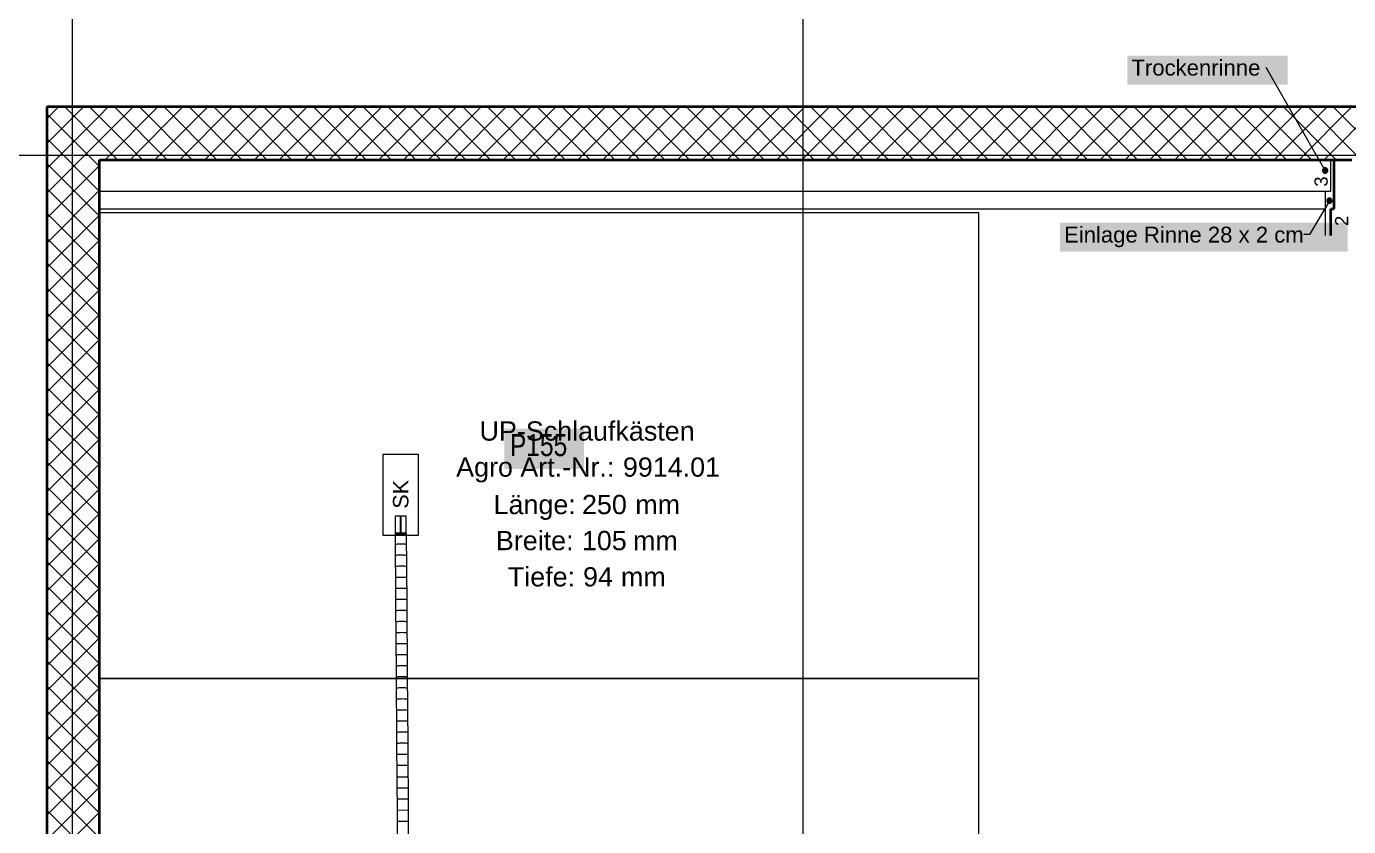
# Model space of a CAD drawing. Extents: x -882 to 613, y -179 to 707.
# Drawn here: x -802.8 to -652.5, y 137.4 to 228.4 of the extents above; entities that cross this region are included whole.
import ezdxf
from ezdxf.lldxf.tags import DXFTag

# ---------------------------------------------------------------- set-up
doc = ezdxf.new("R2010")
doc.units = 0
doc.layers.get('0').update_dxf_attribs({"lineweight": 13})
for name, color, linetype, lineweight, true_color in [('A-DETL-____-OTLN', 5, 'Continuous', 9, 0x0000ff), ('EL01_WAN_Röhre Decke', 1, 'Continuous', 13, 0xff0000), ('EL01_WAN_Röhre Decke Typ', 1, 'Continuous', 13, 0xff0000), ('EL01_WAN_Schlaufkasten', 1, 'Continuous', 13, 0xff0000)]:
    doc.layers.add(name, color=color, linetype=linetype, lineweight=lineweight, true_color=true_color)
for name, color, linetype, lineweight in [('A-FLOR-____-OTLN', 7, 'Continuous', 9), ('A-WALL-____-MCUT', 7, 'Continuous', 35), ('A-WALL-____-PATT', 7, 'Continuous', 35), ('C-PRKG-____-IDEN', 7, 'Continuous', 5), ('C-PRKG-____-OTLN', 7, 'Continuous', 9), ('S-GRID-____-OTLN', 7, 'Continuous', 5), ('Text', 7, 'Continuous', 5)]:
    doc.layers.add(name, color=color, linetype=linetype, lineweight=lineweight)
doc.styles.get("Standard").update_dxf_attribs({"font": 'arial.ttf'})
tags = doc.linetypes.add('_Rasterlinie_', pattern=[0.375, 0.2, -0.05, 0.075, -0.05]).pattern_tags.tags
tags[10:11] = [DXFTag(74, 4), DXFTag(75, 0), DXFTag(340, '0'), DXFTag(46, 1.0), DXFTag(50, 0.0), DXFTag(44, 0.0), DXFTag(45, 0.0)]
tags[8:9] = [DXFTag(74, 4), DXFTag(75, 0), DXFTag(340, '0'), DXFTag(46, 1.0), DXFTag(50, 0.0), DXFTag(44, 0.0), DXFTag(45, 0.0)]
tags[6:7] = [DXFTag(74, 4), DXFTag(75, 0), DXFTag(340, '0'), DXFTag(46, 1.0), DXFTag(50, 0.0), DXFTag(44, 0.0), DXFTag(45, 0.0)]
tags[4:5] = [DXFTag(74, 4), DXFTag(75, 0), DXFTag(340, '0'), DXFTag(46, 1.0), DXFTag(50, 0.0), DXFTag(44, 0.0), DXFTag(45, 0.0)]
tags = doc.linetypes.add('Gestrichelt', pattern=[0.1, 0.05, -0.05]).pattern_tags.tags
tags[6:7] = [DXFTag(74, 4), DXFTag(75, 0), DXFTag(340, '0'), DXFTag(46, 1.0), DXFTag(50, 0.0), DXFTag(44, 0.0), DXFTag(45, 0.0)]
tags[4:5] = [DXFTag(74, 4), DXFTag(75, 0), DXFTag(340, '0'), DXFTag(46, 1.0), DXFTag(50, 0.0), DXFTag(44, 0.0), DXFTag(45, 0.0)]
tags = doc.linetypes.add('STRICHPUNKT2', pattern=[12.7, 6.35, -3.175, 0, -3.175]).pattern_tags.tags
tags[10:11] = [DXFTag(74, 4), DXFTag(75, 0), DXFTag(340, '0'), DXFTag(46, 0.0), DXFTag(50, 0.0), DXFTag(44, 0.0), DXFTag(45, 0.0)]
tags[8:9] = [DXFTag(74, 4), DXFTag(75, 0), DXFTag(340, '0'), DXFTag(46, 0.0), DXFTag(50, 0.0), DXFTag(44, 0.0), DXFTag(45, 0.0)]
tags[6:7] = [DXFTag(74, 4), DXFTag(75, 0), DXFTag(340, '0'), DXFTag(46, 0.0), DXFTag(50, 0.0), DXFTag(44, 0.0), DXFTag(45, 0.0)]
tags[4:5] = [DXFTag(74, 4), DXFTag(75, 0), DXFTag(340, '0'), DXFTag(46, 0.0), DXFTag(50, 0.0), DXFTag(44, 0.0), DXFTag(45, 0.0)]

# ---------------------------------------------------------------- blocks, each defined once
blk = doc.blocks.new('Referenz-A0UJ2IESXE', base_point=(-902.38, -164.15))
at = {"layer": 'A-DETL-____-OTLN', "color": 0, "linetype": 'Continuous', "ltscale": 0.13}
for p, q in [((-654.51, 209.7), (-654.51, 213.29)), ((-655.11, 204.69), (-655.11, 209.7)), ((-655.11, 209.7), (-654.51, 209.7))]:
    blk.add_line(p, q, dxfattribs=at)
at = {"layer": 'A-DETL-____-OTLN', "color": 0, "linetype": 'Continuous', "lineweight": 35, "ltscale": 0.35}
for p, q in [((-654.51, 213.29), (-652.11, 213.29)), ((-654.11, 207.69), (-654.11, 213.29)), ((-654.51, 204.69), (-654.51, 207.69)), ((-654.51, 207.69), (-654.11, 207.69))]:
    blk.add_line(p, q, dxfattribs=at)
at = {"layer": 'A-DETL-____-OTLN', "color": 0, "linetype": 'Gestrichelt', "ltscale": 0.13}
blk.add_line((-655.11, 207.68), (-794.51, 207.68), dxfattribs=at)
at = {"layer": 'A-FLOR-____-OTLN', "color": 0, "linetype": 'Continuous', "ltscale": 0.13}
for p, q in [((-654.51, 213.28), (-794.51, 213.28)), ((-655.11, 209.69), (-794.51, 209.69))]:
    blk.add_line(p, q, dxfattribs=at)
at = {"layer": 'A-WALL-____-MCUT', "color": 0, "linetype": 'Continuous', "ltscale": 0.35}
for p, q in [((-500.51, 219.29), (-800.51, 219.29)), ((-800.51, 219.29), (-800.51, -157.46)), ((-794.51, 213.29), (-654.51, 213.29)), ((-794.51, -157.46), (-794.51, 213.29))]:
    blk.add_line(p, q, dxfattribs=at)
at = {"layer": 'A-WALL-____-PATT', "color": 0, "linetype": 'Continuous', "lineweight": 9, "ltscale": 0.13}
for p, q in [((-800.51, 217.95), (-799.17, 219.29)), ((-800.51, 215.12), (-796.34, 219.29)), ((-794.51, 212.52), (-800.51, 218.52)), ((-800.51, 212.29), (-794.51, 218.29)), ((-794.51, 215.34), (-798.46, 219.29)), ((-794.51, 218.17), (-795.63, 219.29)), ((-794.51, 218.29), (-793.51, 219.29)), ((-794.51, 215.47), (-790.69, 219.29)), ((-789.63, 213.29), (-794.51, 218.17)), ((-793.86, 213.29), (-787.86, 219.29)), ((-786.8, 213.29), (-792.8, 219.29)), ((-791.03, 213.29), (-785.03, 219.29)), ((-783.97, 213.29), (-789.97, 219.29)), ((-788.2, 213.29), (-782.2, 219.29)), ((-781.15, 213.29), (-787.15, 219.29)), ((-785.37, 213.29), (-779.37, 219.29)), ((-778.32, 213.29), (-784.32, 219.29)), ((-782.54, 213.29), (-776.54, 219.29)), ((-775.49, 213.29), (-781.49, 219.29)), ((-779.72, 213.29), (-773.72, 219.29)), ((-772.66, 213.29), (-778.66, 219.29)), ((-776.89, 213.29), (-770.89, 219.29)), ((-769.83, 213.29), (-775.83, 219.29)), ((-774.06, 213.29), (-768.06, 219.29)), ((-767, 213.29), (-773, 219.29)), ((-771.23, 213.29), (-765.23, 219.29)), ((-764.18, 213.29), (-770.18, 219.29)), ((-768.4, 213.29), (-762.4, 219.29)), ((-761.35, 213.29), (-767.35, 219.29)), ((-765.57, 213.29), (-759.57, 219.29)), ((-758.52, 213.29), (-764.52, 219.29)), ((-762.74, 213.29), (-756.74, 219.29)), ((-755.69, 213.29), (-761.69, 219.29)), ((-759.92, 213.29), (-753.92, 219.29)), ((-752.86, 213.29), (-758.86, 219.29)), ((-757.09, 213.29), (-751.09, 219.29)), ((-750.03, 213.29), (-756.03, 219.29)), ((-754.26, 213.29), (-748.26, 219.29)), ((-747.2, 213.29), (-753.2, 219.29)), ((-751.43, 213.29), (-745.43, 219.29)), ((-744.38, 213.29), (-750.38, 219.29)), ((-748.6, 213.29), (-742.6, 219.29)), ((-741.55, 213.29), (-747.55, 219.29)), ((-745.77, 213.29), (-739.77, 219.29)), ((-738.72, 213.29), (-744.72, 219.29)), ((-742.95, 213.29), (-736.95, 219.29)), ((-735.89, 213.29), (-741.89, 219.29)), ((-740.12, 213.29), (-734.12, 219.29)), ((-733.06, 213.29), (-739.06, 219.29)), ((-737.29, 213.29), (-731.29, 219.29)), ((-730.23, 213.29), (-736.23, 219.29)), ((-734.46, 213.29), (-728.46, 219.29)), ((-727.41, 213.29), (-733.41, 219.29)), ((-731.63, 213.29), (-725.63, 219.29)), ((-724.58, 213.29), (-730.58, 219.29)), ((-728.8, 213.29), (-722.8, 219.29)), ((-721.75, 213.29), (-727.75, 219.29)), ((-725.98, 213.29), (-719.98, 219.29)), ((-718.92, 213.29), (-724.92, 219.29)), ((-723.15, 213.29), (-717.15, 219.29)), ((-716.09, 213.29), (-722.09, 219.29)), ((-720.32, 213.29), (-714.32, 219.29)), ((-713.26, 213.29), (-719.26, 219.29)), ((-717.49, 213.29), (-711.49, 219.29)), ((-710.44, 213.29), (-716.44, 219.29)), ((-714.66, 213.29), (-708.66, 219.29)), ((-707.61, 213.29), (-713.61, 219.29)), ((-711.83, 213.29), (-705.83, 219.29)), ((-704.78, 213.29), (-710.78, 219.29)), ((-709, 213.29), (-703, 219.29)), ((-701.95, 213.29), (-707.95, 219.29)), ((-706.18, 213.29), (-700.18, 219.29)), ((-699.12, 213.29), (-705.12, 219.29)), ((-703.35, 213.29), (-697.35, 219.29)), ((-696.29, 213.29), (-702.29, 219.29)), ((-700.52, 213.29), (-694.52, 219.29)), ((-693.46, 213.29), (-699.46, 219.29)), ((-697.69, 213.29), (-691.69, 219.29)), ((-690.64, 213.29), (-696.64, 219.29)), ((-694.86, 213.29), (-688.86, 219.29)), ((-687.81, 213.29), (-693.81, 219.29)), ((-692.03, 213.29), (-686.03, 219.29)), ((-684.98, 213.29), (-690.98, 219.29)), ((-689.21, 213.29), (-683.21, 219.29)), ((-682.15, 213.29), (-688.15, 219.29)), ((-686.38, 213.29), (-680.38, 219.29)), ((-679.32, 213.29), (-685.32, 219.29)), ((-683.55, 213.29), (-677.55, 219.29)), ((-676.49, 213.29), (-682.49, 219.29)), ((-680.72, 213.29), (-674.72, 219.29)), ((-673.67, 213.29), (-679.67, 219.29)), ((-677.89, 213.29), (-671.89, 219.29)), ((-670.84, 213.29), (-676.84, 219.29)), ((-675.06, 213.29), (-669.06, 219.29)), ((-668.01, 213.29), (-674.01, 219.29)), ((-672.24, 213.29), (-666.24, 219.29)), ((-665.18, 213.29), (-671.18, 219.29)), ((-669.41, 213.29), (-663.41, 219.29)), ((-662.35, 213.29), (-668.35, 219.29)), ((-666.58, 213.29), (-660.58, 219.29)), ((-659.52, 213.29), (-665.52, 219.29)), ((-663.75, 213.29), (-657.75, 219.29)), ((-656.7, 213.29), (-662.7, 219.29)), ((-660.92, 213.29), (-654.92, 219.29)), ((-653.87, 213.29), (-659.87, 219.29)), ((-658.09, 213.29), (-652.09, 219.29)), ((-651.04, 213.29), (-657.04, 219.29)), ((-655.26, 213.29), (-649.26, 219.29)), ((-648.21, 213.29), (-654.21, 219.29)), ((-794.51, 209.69), (-800.51, 215.69)), ((-800.51, 209.47), (-794.51, 215.47)), ((-792.46, 213.29), (-794.51, 215.34)), ((-794.51, 206.86), (-800.51, 212.86)), ((-800.51, 206.64), (-794.51, 212.64)), ((-794.51, 204.03), (-800.51, 210.03)), ((-800.51, 203.81), (-794.51, 209.81)), ((-794.51, 201.2), (-800.51, 207.2)), ((-800.51, 200.98), (-794.51, 206.98)), ((-794.51, 198.37), (-800.51, 204.37)), ((-800.51, 198.15), (-794.51, 204.15)), ((-794.51, 195.55), (-800.51, 201.55)), ((-800.51, 195.32), (-794.51, 201.32)), ((-794.51, 192.72), (-800.51, 198.72)), ((-800.51, 192.49), (-794.51, 198.49)), ((-794.51, 189.89), (-800.51, 195.89)), ((-800.51, 189.67), (-794.51, 195.67)), ((-794.51, 187.06), (-800.51, 193.06)), ((-800.51, 186.84), (-794.51, 192.84)), ((-794.51, 184.23), (-800.51, 190.23)), ((-800.51, 184.01), (-794.51, 190.01)), ((-794.51, 181.4), (-800.51, 187.4)), ((-800.51, 181.18), (-794.51, 187.18)), ((-794.51, 178.58), (-800.51, 184.58)), ((-800.51, 178.35), (-794.51, 184.35)), ((-794.51, 175.75), (-800.51, 181.75)), ((-800.51, 175.52), (-794.51, 181.52)), ((-794.51, 172.92), (-800.51, 178.92)), ((-800.51, 172.7), (-794.51, 178.7)), ((-794.51, 170.09), (-800.51, 176.09)), ((-800.51, 169.87), (-794.51, 175.87)), ((-794.51, 167.26), (-800.51, 173.26)), ((-800.51, 167.04), (-794.51, 173.04)), ((-794.51, 164.43), (-800.51, 170.43)), ((-800.51, 164.21), (-794.51, 170.21)), ((-794.51, 161.6), (-800.51, 167.6)), ((-800.51, 161.38), (-794.51, 167.38)), ((-794.51, 158.78), (-800.51, 164.78)), ((-800.51, 158.55), (-794.51, 164.55)), ((-794.51, 155.95), (-800.51, 161.95)), ((-800.51, 155.73), (-794.51, 161.73)), ((-794.51, 153.12), (-800.51, 159.12)), ((-800.51, 152.9), (-794.51, 158.9)), ((-794.51, 150.29), (-800.51, 156.29)), ((-800.51, 150.07), (-794.51, 156.07)), ((-794.51, 147.46), (-800.51, 153.46)), ((-800.51, 147.24), (-794.51, 153.24)), ((-794.51, 144.63), (-800.51, 150.63)), ((-800.51, 144.41), (-794.51, 150.41)), ((-794.51, 141.81), (-800.51, 147.81)), ((-800.51, 141.58), (-794.51, 147.58)), ((-794.51, 138.98), (-800.51, 144.98)), ((-800.51, 138.75), (-794.51, 144.75)), ((-794.51, 136.15), (-800.51, 142.15)), ((-800.51, 135.93), (-794.51, 141.93)), ((-794.51, 133.32), (-800.51, 139.32)), ((-800.51, 133.1), (-794.51, 139.1))]:
    blk.add_line(p, q, dxfattribs=at)
at = {"layer": 'C-PRKG-____-IDEN', "color": 7, "linetype": 'Continuous', "ltscale": 0.13, "true_color": 0xffffff}
for points in [[(-748.47, 178.1), (-739.4, 178.1), (-748.47, 182.7)], [(-739.4, 178.1), (-748.47, 182.7), (-739.4, 182.7)]]:
    blk.add_solid(points, dxfattribs=at)
at = {"layer": 'C-PRKG-____-OTLN', "color": 0, "linetype": 'Continuous', "ltscale": 0.13}
for p, q in [((-694.51, 207.26), (-794.51, 207.26)), ((-694.51, 154.27), (-694.51, 207.26)), ((-694.51, 207.26), (-694.51, 207.26)), ((-794.51, 154.27), (-694.51, 154.27)), ((-694.51, 154.27), (-794.51, 154.27)), ((-694.51, 154.27), (-694.51, 154.27)), ((-694.51, 101.28), (-694.51, 154.27)), ((-694.51, 154.27), (-694.51, 154.27))]:
    blk.add_line(p, q, dxfattribs=at)
at = {"layer": 'S-GRID-____-OTLN', "color": 0, "linetype": '_Rasterlinie_', "ltscale": 0.13}
for p, q in [((-797.56, -157.46), (-797.56, 660.29)), ((-714.51, -157.46), (-714.51, 660.29)), ((-854.49, 213.79), (45.92, 213.79))]:
    blk.add_line(p, q, dxfattribs=at)
at = {"layer": 'Text', "color": 0, "linetype": 'Continuous', "ltscale": 0.13}
for p, q in [((-655.14, 212.06), (-661.86, 223.76)), ((-655.43, 212.14), (-655.44, 212.1)), ((-655.44, 212.1), (-655.44, 212.06)), ((-655.44, 212.06), (-655.44, 212.03)), ((-655.44, 212.03), (-655.43, 211.99)), ((-655.41, 212.18), (-655.43, 212.14)), ((-655.43, 211.99), (-655.41, 211.95)), ((-655.4, 212.21), (-655.41, 212.18)), ((-655.38, 212.25), (-655.4, 212.21)), ((-655.35, 212.28), (-655.38, 212.25)), ((-655.32, 212.3), (-655.35, 212.28)), ((-655.29, 212.32), (-655.32, 212.3)), ((-655.25, 212.34), (-655.29, 212.32)), ((-655.22, 212.35), (-655.25, 212.34)), ((-655.18, 212.36), (-655.22, 212.35)), ((-655.14, 212.36), (-655.18, 212.36)), ((-655.1, 212.36), (-655.14, 212.36)), ((-655.06, 212.35), (-655.1, 212.36)), ((-655.02, 212.34), (-655.06, 212.35)), ((-654.99, 212.32), (-655.02, 212.34)), ((-654.95, 212.3), (-654.99, 212.32)), ((-654.93, 212.28), (-654.95, 212.3)), ((-654.9, 212.25), (-654.93, 212.28)), ((-654.88, 212.21), (-654.9, 212.25)), ((-654.86, 212.18), (-654.88, 212.21)), ((-654.85, 212.14), (-654.86, 212.18)), ((-654.86, 211.95), (-654.85, 211.99)), ((-654.84, 212.1), (-654.85, 212.14)), ((-654.85, 211.99), (-654.84, 212.03)), ((-654.84, 212.06), (-654.84, 212.1)), ((-654.84, 212.03), (-654.84, 212.06)), ((-655.41, 211.95), (-655.4, 211.91)), ((-655.4, 211.91), (-655.38, 211.88)), ((-655.38, 211.88), (-655.35, 211.85)), ((-655.35, 211.85), (-655.32, 211.83)), ((-655.32, 211.83), (-655.29, 211.8)), ((-655.29, 211.8), (-655.25, 211.79)), ((-655.25, 211.79), (-655.22, 211.77)), ((-655.22, 211.77), (-655.18, 211.77)), ((-655.18, 211.77), (-655.14, 211.76)), ((-655.14, 211.76), (-655.1, 211.77)), ((-655.1, 211.77), (-655.06, 211.77)), ((-655.06, 211.77), (-655.02, 211.79)), ((-655.02, 211.79), (-654.99, 211.8)), ((-654.99, 211.8), (-654.95, 211.83)), ((-654.95, 211.83), (-654.93, 211.85)), ((-654.93, 211.85), (-654.9, 211.88)), ((-654.9, 211.88), (-654.88, 211.91)), ((-654.88, 211.91), (-654.86, 211.95)), ((-654.65, 208.63), (-656.93, 204.77)), ((-654.94, 208.71), (-654.95, 208.67)), ((-654.95, 208.67), (-654.95, 208.63)), ((-654.95, 208.63), (-654.95, 208.59)), ((-654.95, 208.59), (-654.94, 208.55)), ((-654.93, 208.75), (-654.94, 208.71)), ((-654.94, 208.55), (-654.93, 208.52)), ((-654.91, 208.78), (-654.93, 208.75)), ((-654.93, 208.52), (-654.91, 208.48)), ((-654.89, 208.81), (-654.91, 208.78)), ((-654.91, 208.48), (-654.89, 208.45)), ((-654.86, 208.84), (-654.89, 208.81)), ((-654.89, 208.45), (-654.86, 208.42)), ((-654.83, 208.87), (-654.86, 208.84)), ((-654.86, 208.42), (-654.83, 208.39)), ((-654.8, 208.89), (-654.83, 208.87)), ((-654.83, 208.39), (-654.8, 208.37)), ((-654.77, 208.91), (-654.8, 208.89)), ((-654.8, 208.37), (-654.77, 208.35)), ((-654.73, 208.92), (-654.77, 208.91)), ((-654.77, 208.35), (-654.73, 208.34)), ((-654.69, 208.93), (-654.73, 208.92)), ((-654.73, 208.34), (-654.69, 208.33)), ((-654.65, 208.93), (-654.69, 208.93)), ((-654.69, 208.33), (-654.65, 208.33)), ((-654.61, 208.93), (-654.65, 208.93)), ((-654.65, 208.33), (-654.61, 208.33)), ((-654.57, 208.92), (-654.61, 208.93)), ((-654.61, 208.33), (-654.57, 208.34)), ((-654.54, 208.91), (-654.57, 208.92)), ((-654.57, 208.34), (-654.54, 208.35)), ((-654.5, 208.89), (-654.54, 208.91)), ((-654.54, 208.35), (-654.5, 208.37)), ((-654.47, 208.87), (-654.5, 208.89)), ((-654.5, 208.37), (-654.47, 208.39)), ((-654.44, 208.84), (-654.47, 208.87)), ((-654.47, 208.39), (-654.44, 208.42)), ((-654.41, 208.81), (-654.44, 208.84)), ((-654.44, 208.42), (-654.41, 208.45)), ((-654.39, 208.78), (-654.41, 208.81)), ((-654.41, 208.45), (-654.39, 208.48)), ((-654.37, 208.75), (-654.39, 208.78)), ((-654.39, 208.48), (-654.37, 208.52)), ((-654.36, 208.71), (-654.37, 208.75)), ((-654.37, 208.52), (-654.36, 208.55)), ((-654.35, 208.67), (-654.36, 208.71)), ((-654.36, 208.55), (-654.35, 208.59)), ((-654.35, 208.63), (-654.35, 208.67)), ((-654.35, 208.59), (-654.35, 208.63)), ((-656.93, 204.77), (-657.55, 204.77))]:
    blk.add_line(p, q, dxfattribs=at)
at = {"layer": 'Text', "color": 7, "linetype": 'Continuous', "ltscale": 0.13, "true_color": 0xffffff}
for points in [[(-659.4, 221.81), (-677.62, 221.81), (-659.4, 225.11)], [(-677.62, 221.81), (-659.4, 225.11), (-677.62, 225.11)], [(-659.4, 225.11), (-677.62, 225.11), (-677.62, 225.11)], [(-659.4, 221.81), (-659.4, 221.81), (-677.62, 221.81)], [(-652.56, 202.82), (-685.28, 202.82), (-652.56, 206.12)], [(-685.28, 202.82), (-652.56, 206.12), (-685.28, 206.12)], [(-652.56, 206.12), (-685.28, 206.12), (-685.28, 206.12)], [(-652.56, 202.82), (-652.56, 202.82), (-685.28, 202.82)]]:
    blk.add_solid(points, dxfattribs=at)
at = {"layer": 'Text', "color": 0, "linetype": 'Continuous', "ltscale": 0.13}
for points in [[(-655.43, 212.06), (-655.44, 212.06), (-655.43, 212.11)], [(-655.43, 212.02), (-655.43, 212.06), (-655.44, 212.06)], [(-655.42, 212.11), (-655.43, 212.11), (-655.42, 212.16)], [(-655.43, 212.02), (-655.43, 212.02), (-655.43, 212.11)], [(-655.42, 211.97), (-655.42, 212.11), (-655.43, 212.11)], [(-655.42, 211.97), (-655.43, 212.02), (-655.43, 212.02)], [(-655.4, 212.16), (-655.42, 212.16), (-655.4, 212.2)], [(-655.41, 211.97), (-655.42, 211.97), (-655.42, 212.16)], [(-655.4, 211.93), (-655.4, 212.16), (-655.42, 212.16)], [(-655.38, 212.2), (-655.4, 212.2), (-655.38, 212.24)], [(-655.38, 211.93), (-655.4, 211.93), (-655.4, 212.2)], [(-655.38, 211.89), (-655.38, 212.2), (-655.4, 212.2)], [(-655.35, 212.24), (-655.38, 212.24), (-655.35, 212.28)], [(-655.35, 211.89), (-655.38, 211.89), (-655.38, 212.24)], [(-655.35, 211.85), (-655.35, 212.24), (-655.38, 212.24)], [(-655.31, 212.28), (-655.35, 212.28), (-655.31, 212.31)], [(-655.32, 211.85), (-655.35, 211.85), (-655.35, 212.28)], [(-655.31, 211.82), (-655.31, 212.28), (-655.35, 212.28)], [(-655.27, 212.31), (-655.31, 212.31), (-655.27, 212.33)], [(-655.28, 211.82), (-655.31, 211.82), (-655.31, 212.31)], [(-655.27, 211.8), (-655.27, 212.31), (-655.31, 212.31)], [(-655.23, 212.33), (-655.27, 212.33), (-655.23, 212.35)], [(-655.23, 211.8), (-655.27, 211.8), (-655.27, 212.33)], [(-655.23, 211.78), (-655.23, 212.33), (-655.27, 212.33)], [(-655.18, 212.35), (-655.23, 212.35), (-655.18, 212.36)], [(-655.19, 211.78), (-655.23, 211.78), (-655.23, 212.35)], [(-655.18, 211.77), (-655.18, 212.35), (-655.23, 212.35)], [(-655.14, 211.77), (-655.18, 211.77), (-655.18, 212.36)], [(-655.14, 211.76), (-655.14, 212.36), (-655.18, 212.36)], [(-655.14, 212.36), (-655.18, 212.36), (-655.14, 212.36)], [(-655.09, 211.77), (-655.14, 211.77), (-655.14, 212.36)], [(-655.09, 211.77), (-655.09, 212.36), (-655.14, 212.36)], [(-655.09, 212.36), (-655.14, 212.36), (-655.14, 212.36)], [(-655.04, 211.78), (-655.09, 211.78), (-655.09, 212.36)], [(-655.04, 212.35), (-655.09, 212.35), (-655.09, 212.36)], [(-655.04, 211.78), (-655.04, 212.35), (-655.09, 212.35)], [(-655, 211.8), (-655.04, 211.8), (-655.04, 212.35)], [(-655, 212.33), (-655.04, 212.33), (-655.04, 212.35)], [(-655, 211.8), (-655, 212.33), (-655.04, 212.33)], [(-654.96, 211.82), (-655, 211.82), (-655, 212.33)], [(-654.96, 212.31), (-655, 212.31), (-655, 212.33)], [(-654.96, 211.82), (-654.96, 212.31), (-655, 212.31)], [(-654.93, 211.85), (-654.96, 211.85), (-654.96, 212.31)], [(-654.93, 212.28), (-654.96, 212.28), (-654.96, 212.31)], [(-654.93, 211.85), (-654.93, 212.28), (-654.96, 212.28)], [(-654.89, 211.89), (-654.93, 211.89), (-654.93, 212.28)], [(-654.89, 212.24), (-654.92, 212.24), (-654.93, 212.28)], [(-654.89, 211.89), (-654.89, 212.24), (-654.92, 212.24)], [(-654.87, 211.93), (-654.89, 211.93), (-654.89, 212.24)], [(-654.87, 212.2), (-654.89, 212.2), (-654.89, 212.24)], [(-654.87, 211.93), (-654.87, 212.2), (-654.89, 212.2)], [(-654.85, 211.97), (-654.87, 211.97), (-654.87, 212.2)], [(-654.85, 212.16), (-654.87, 212.16), (-654.87, 212.2)], [(-654.85, 211.97), (-654.85, 212.16), (-654.87, 212.16)], [(-654.84, 212.02), (-654.85, 212.02), (-654.85, 212.16)], [(-654.84, 212.11), (-654.85, 212.11), (-654.85, 212.16)], [(-654.84, 212.02), (-654.84, 212.11), (-654.85, 212.11)], [(-654.85, 211.97), (-654.84, 212.02), (-654.85, 212.02)], [(-654.84, 212.06), (-654.84, 212.06), (-654.84, 212.11)], [(-654.84, 212.02), (-654.84, 212.06), (-654.84, 212.06)], [(-655.4, 211.93), (-655.41, 211.97), (-655.42, 211.97)], [(-655.38, 211.89), (-655.38, 211.93), (-655.4, 211.93)], [(-655.35, 211.85), (-655.35, 211.89), (-655.38, 211.89)], [(-655.31, 211.82), (-655.32, 211.85), (-655.35, 211.85)], [(-655.27, 211.8), (-655.28, 211.82), (-655.31, 211.82)], [(-655.23, 211.78), (-655.23, 211.8), (-655.27, 211.8)], [(-655.18, 211.77), (-655.19, 211.78), (-655.23, 211.78)], [(-655.14, 211.76), (-655.14, 211.77), (-655.18, 211.77)], [(-655.14, 211.76), (-655.09, 211.77), (-655.14, 211.77)], [(-655.09, 211.77), (-655.04, 211.78), (-655.09, 211.78)], [(-655.04, 211.78), (-655, 211.8), (-655.04, 211.8)], [(-655, 211.8), (-654.96, 211.82), (-655, 211.82)], [(-654.96, 211.82), (-654.93, 211.85), (-654.96, 211.85)], [(-654.93, 211.85), (-654.89, 211.89), (-654.93, 211.89)], [(-654.89, 211.89), (-654.87, 211.93), (-654.89, 211.93)], [(-654.87, 211.93), (-654.85, 211.97), (-654.87, 211.97)], [(-654.94, 208.68), (-654.95, 208.68), (-654.94, 208.72)], [(-654.95, 208.63), (-654.95, 208.63), (-654.95, 208.68)], [(-654.94, 208.58), (-654.95, 208.58), (-654.95, 208.68)], [(-654.94, 208.54), (-654.94, 208.68), (-654.95, 208.68)], [(-654.95, 208.58), (-654.95, 208.63), (-654.95, 208.63)], [(-654.94, 208.54), (-654.94, 208.58), (-654.95, 208.58)], [(-654.92, 208.72), (-654.94, 208.72), (-654.92, 208.77)], [(-654.92, 208.54), (-654.94, 208.54), (-654.94, 208.72)], [(-654.92, 208.49), (-654.92, 208.72), (-654.94, 208.72)], [(-654.92, 208.49), (-654.92, 208.54), (-654.94, 208.54)], [(-654.89, 208.77), (-654.92, 208.77), (-654.89, 208.81)], [(-654.9, 208.49), (-654.92, 208.49), (-654.92, 208.77)], [(-654.89, 208.45), (-654.89, 208.77), (-654.92, 208.77)], [(-654.89, 208.45), (-654.9, 208.49), (-654.92, 208.49)], [(-654.86, 208.81), (-654.89, 208.81), (-654.86, 208.84)], [(-654.87, 208.45), (-654.89, 208.45), (-654.89, 208.81)], [(-654.86, 208.42), (-654.86, 208.81), (-654.89, 208.81)], [(-654.86, 208.42), (-654.87, 208.45), (-654.89, 208.45)], [(-654.83, 208.84), (-654.86, 208.84), (-654.83, 208.87)], [(-654.83, 208.42), (-654.86, 208.42), (-654.86, 208.84)], [(-654.83, 208.39), (-654.83, 208.84), (-654.86, 208.84)], [(-654.83, 208.39), (-654.83, 208.42), (-654.86, 208.42)], [(-654.79, 208.87), (-654.83, 208.87), (-654.79, 208.9)], [(-654.79, 208.39), (-654.83, 208.39), (-654.83, 208.87)], [(-654.79, 208.36), (-654.79, 208.87), (-654.83, 208.87)], [(-654.79, 208.36), (-654.79, 208.39), (-654.83, 208.39)], [(-654.74, 208.9), (-654.79, 208.9), (-654.74, 208.92)], [(-654.75, 208.36), (-654.79, 208.36), (-654.79, 208.9)], [(-654.74, 208.35), (-654.74, 208.9), (-654.79, 208.9)], [(-654.74, 208.35), (-654.75, 208.36), (-654.79, 208.36)], [(-654.7, 208.92), (-654.74, 208.92), (-654.7, 208.93)], [(-654.7, 208.35), (-654.74, 208.35), (-654.74, 208.92)], [(-654.7, 208.33), (-654.7, 208.92), (-654.74, 208.92)], [(-654.7, 208.33), (-654.7, 208.35), (-654.74, 208.35)], [(-654.65, 208.33), (-654.7, 208.33), (-654.7, 208.93)], [(-654.65, 208.33), (-654.65, 208.93), (-654.7, 208.93)], [(-654.65, 208.93), (-654.7, 208.93), (-654.65, 208.93)], [(-654.65, 208.33), (-654.65, 208.33), (-654.7, 208.33)], [(-654.6, 208.33), (-654.65, 208.33), (-654.65, 208.93)], [(-654.6, 208.33), (-654.6, 208.93), (-654.65, 208.93)], [(-654.6, 208.93), (-654.65, 208.93), (-654.65, 208.93)], [(-654.65, 208.33), (-654.6, 208.33), (-654.65, 208.33)], [(-654.56, 208.35), (-654.6, 208.35), (-654.6, 208.93)], [(-654.56, 208.92), (-654.6, 208.92), (-654.6, 208.93)], [(-654.56, 208.35), (-654.56, 208.92), (-654.6, 208.92)], [(-654.6, 208.33), (-654.56, 208.35), (-654.6, 208.35)], [(-654.52, 208.36), (-654.56, 208.36), (-654.56, 208.92)], [(-654.52, 208.9), (-654.56, 208.9), (-654.56, 208.92)], [(-654.52, 208.36), (-654.52, 208.9), (-654.56, 208.9)], [(-654.56, 208.35), (-654.52, 208.36), (-654.56, 208.36)], [(-654.48, 208.39), (-654.52, 208.39), (-654.52, 208.9)], [(-654.48, 208.87), (-654.51, 208.87), (-654.52, 208.9)], [(-654.52, 208.36), (-654.48, 208.39), (-654.52, 208.39)], [(-654.48, 208.39), (-654.48, 208.87), (-654.51, 208.87)], [(-654.44, 208.42), (-654.48, 208.42), (-654.48, 208.87)], [(-654.44, 208.84), (-654.47, 208.84), (-654.48, 208.87)], [(-654.48, 208.39), (-654.44, 208.42), (-654.48, 208.42)], [(-654.44, 208.42), (-654.44, 208.84), (-654.47, 208.84)], [(-654.41, 208.45), (-654.44, 208.45), (-654.44, 208.84)], [(-654.41, 208.81), (-654.44, 208.81), (-654.44, 208.84)], [(-654.41, 208.45), (-654.41, 208.81), (-654.44, 208.81)], [(-654.44, 208.42), (-654.41, 208.45), (-654.44, 208.45)], [(-654.38, 208.49), (-654.41, 208.49), (-654.41, 208.81)], [(-654.38, 208.77), (-654.41, 208.77), (-654.41, 208.81)], [(-654.38, 208.49), (-654.38, 208.77), (-654.41, 208.77)], [(-654.41, 208.45), (-654.38, 208.49), (-654.41, 208.49)], [(-654.37, 208.54), (-654.38, 208.54), (-654.38, 208.77)], [(-654.37, 208.72), (-654.38, 208.72), (-654.38, 208.77)], [(-654.37, 208.54), (-654.37, 208.72), (-654.38, 208.72)], [(-654.38, 208.49), (-654.37, 208.54), (-654.38, 208.54)], [(-654.36, 208.58), (-654.37, 208.58), (-654.37, 208.72)], [(-654.36, 208.68), (-654.36, 208.68), (-654.37, 208.72)], [(-654.37, 208.54), (-654.36, 208.58), (-654.37, 208.58)], [(-654.36, 208.58), (-654.36, 208.68), (-654.36, 208.68)], [(-654.35, 208.63), (-654.36, 208.63), (-654.36, 208.68)], [(-654.36, 208.58), (-654.35, 208.63), (-654.36, 208.63)]]:
    blk.add_solid(points, dxfattribs=at)
at = {"layer": 'C-PRKG-____-IDEN', "color": 0, "linetype": 'Continuous', "ltscale": 0.13, "insert": (-747.84, 182.08), "char_height": 2.5, "attachment_point": 1}
blk.add_mtext('{\\W0.8;\\fArial;P155}', dxfattribs=at)
at = {"layer": 'Text', "color": 0, "linetype": 'Continuous', "ltscale": 0.13, "char_height": 1.8, "attachment_point": 1}
for s, insert in [('{\\fArial;Trockenrinne}', (-677.17, 224.66)), ('{\\fArial;Einlage Rinne 28 x 2 cm}', (-684.83, 205.67))]:
    blk.add_mtext(s, dxfattribs=dict(at, insert=insert))
at = {"layer": 'Text', "color": 0, "linetype": 'Continuous', "ltscale": 0.13, "char_height": 1.5, "attachment_point": 1, "rotation": 90}
for s, insert in [('{\\fArial;3}', (-656.35, 210.23)), ('{\\fArial;2}', (-654.02, 205.75))]:
    blk.add_mtext(s, dxfattribs=dict(at, insert=insert))
blk = doc.blocks.new('MText-A0UJ2IHEXE', base_point=(-753.95, 164.77))
at = {"color": 0, "linetype": 'ByBlock', "lineweight": -2, "ltscale": 0.13, "char_height": 2.1875, "attachment_point": 1}
for s, insert in [('{\\fArial;UP-Schlaufkästen}', (-751.29, 183.53)), ('{\\fArial;Agro}', (-753.95, 179.43)), ('{\\fArial;Art.-Nr.:}', (-746.65, 179.43)), ('{\\fArial;9914.01}', (-734.99, 179.43)), ('{\\fArial;Länge:}', (-749.69, 175.17)), ('{\\fArial;250}', (-739.64, 175.17)), ('{\\fArial;mm}', (-733.58, 175.17)), ('{\\fArial;Breite:}', (-749.43, 171.07)), ('{\\fArial;105}', (-739.65, 171.07)), ('{\\fArial;mm}', (-733.84, 171.07)), ('{\\fArial;Tiefe:}', (-748.07, 166.95)), ('{\\fArial;94}', (-739.52, 166.95)), ('{\\fArial;mm}', (-735.21, 166.95))]:
    blk.add_mtext(s, dxfattribs=dict(at, insert=insert))
blk = doc.blocks.new('Schlaufkasten Decke (multi)-A0UJ2IKSXE', base_point=(-762.26, 170.54))
at = {"color": 0, "linetype": 'ByBlock', "lineweight": -2, "ltscale": 0.13}
for p, q in [((-762.26, 179.82), (-758.26, 179.82)), ((-762.26, 170.54), (-762.26, 179.82)), ((-758.26, 179.82), (-758.26, 170.54)), ((-758.26, 170.54), (-762.26, 170.54))]:
    blk.add_line(p, q, dxfattribs=at)
at = {"color": 0, "linetype": 'ByBlock', "lineweight": -2, "ltscale": 0.13, "insert": (-761.14, 173.6), "char_height": 1.76, "attachment_point": 1, "rotation": 90}
blk.add_mtext('{\\fArial;SK}', dxfattribs=at)
blk = doc.blocks.new('Wickelfalzrohr-A0UJ2ILKXE', base_point=(-760.89, 170.78))
at = {"color": 0, "linetype": 'ByBlock', "lineweight": -2, "ltscale": 0.13}
for p, q in [((-760.89, 172.78), (-760.89, 170.78)), ((-760.89, 172.78), (-760.52, 172.78)), ((-760.52, 172.78), (-760, 172.78)), ((-760, 172.78), (-759.63, 172.78)), ((-759.63, 170.78), (-759.63, 172.78)), ((-760.89, 170.78), (-760.52, 170.78)), ((-760.52, 170.78), (-760, 170.78)), ((-760, 170.78), (-759.63, 170.78))]:
    blk.add_line(p, q, dxfattribs=at)
at = {"color": 0, "linetype": 'STRICHPUNKT2', "lineweight": 25, "ltscale": 0.25}
blk.add_line((-760.26, 172.78), (-760.26, 170.78), dxfattribs=at)
blk = doc.blocks.new('Flexrohr-A0UJ2IM4XE', base_point=(-760.89, -67.25))
at = {"color": 0, "linetype": 'ByBlock', "lineweight": -2, "ltscale": 0.13}
for p, q in [((-760.86, 170.79), (-760.89, 170.77)), ((-760.89, 170.77), (-760.86, 170.76)), ((-760.89, 170.77), (-760.83, 162.82)), ((-760.8, 170.8), (-760.86, 170.79)), ((-760.86, 170.76), (-760.8, 170.75)), ((-760.7, 170.81), (-760.8, 170.8)), ((-760.8, 170.75), (-760.7, 170.74)), ((-760.57, 170.82), (-760.7, 170.81)), ((-760.7, 170.74), (-760.57, 170.74)), ((-760.42, 170.82), (-760.57, 170.82)), ((-760.57, 170.74), (-760.42, 170.73)), ((-760.26, 170.82), (-760.42, 170.82)), ((-760.42, 170.73), (-760.26, 170.73)), ((-760.09, 170.82), (-760.26, 170.82)), ((-760.26, 170.73), (-760.09, 170.74)), ((-759.94, 170.82), (-760.09, 170.82)), ((-760.09, 170.74), (-759.94, 170.74)), ((-759.81, 170.81), (-759.94, 170.82)), ((-759.94, 170.74), (-759.81, 170.75)), ((-759.71, 170.81), (-759.81, 170.81)), ((-759.81, 170.75), (-759.71, 170.76)), ((-759.65, 170.8), (-759.71, 170.81)), ((-759.71, 170.76), (-759.65, 170.77)), ((-759.63, 170.78), (-759.65, 170.8)), ((-759.65, 170.77), (-759.63, 170.78)), ((-759.63, 170.78), (-759.57, 162.83)), ((-760.76, 169.54), (-760.84, 169.53)), ((-760.64, 169.55), (-760.76, 169.54)), ((-760.5, 169.56), (-760.64, 169.55)), ((-760.33, 169.57), (-760.5, 169.56)), ((-760.16, 169.57), (-760.33, 169.57)), ((-760, 169.57), (-760.16, 169.57)), ((-759.85, 169.56), (-760, 169.57)), ((-759.73, 169.55), (-759.85, 169.56)), ((-759.66, 169.54), (-759.73, 169.55)), ((-760.75, 168.29), (-760.83, 168.28)), ((-760.74, 167.03), (-760.82, 167.02)), ((-760.63, 168.3), (-760.75, 168.29)), ((-760.63, 167.04), (-760.74, 167.03)), ((-760.49, 168.3), (-760.63, 168.3)), ((-760.48, 167.05), (-760.63, 167.04)), ((-760.32, 168.31), (-760.49, 168.3)), ((-760.32, 167.05), (-760.48, 167.05)), ((-760.15, 168.31), (-760.32, 168.31)), ((-760.14, 167.05), (-760.32, 167.05)), ((-759.99, 168.31), (-760.15, 168.31)), ((-759.98, 167.05), (-760.14, 167.05)), ((-759.84, 168.3), (-759.99, 168.31)), ((-759.83, 167.05), (-759.98, 167.05)), ((-759.73, 168.29), (-759.84, 168.3)), ((-759.72, 167.04), (-759.83, 167.05)), ((-759.65, 168.28), (-759.73, 168.29)), ((-759.64, 167.03), (-759.72, 167.04)), ((-760.73, 165.77), (-760.81, 165.76)), ((-760.62, 165.78), (-760.73, 165.77)), ((-760.47, 165.79), (-760.62, 165.78)), ((-760.31, 165.79), (-760.47, 165.79)), ((-760.14, 165.79), (-760.31, 165.79)), ((-759.97, 165.79), (-760.14, 165.79)), ((-759.82, 165.79), (-759.97, 165.79)), ((-759.71, 165.78), (-759.82, 165.79)), ((-759.63, 165.77), (-759.71, 165.78)), ((-760.72, 164.52), (-760.8, 164.5)), ((-760.61, 164.52), (-760.72, 164.52)), ((-760.46, 164.53), (-760.61, 164.52)), ((-760.3, 164.54), (-760.46, 164.53)), ((-760.13, 164.54), (-760.3, 164.54)), ((-759.96, 164.54), (-760.13, 164.54)), ((-759.82, 164.53), (-759.96, 164.54)), ((-759.7, 164.52), (-759.82, 164.53)), ((-759.62, 164.51), (-759.7, 164.52)), ((-760.83, 162.82), (-760.77, 154.87)), ((-760.72, 163.26), (-760.79, 163.25)), ((-760.6, 163.27), (-760.72, 163.26)), ((-760.45, 163.27), (-760.6, 163.27)), ((-760.29, 163.28), (-760.45, 163.27)), ((-760.12, 163.28), (-760.29, 163.28)), ((-759.95, 163.28), (-760.12, 163.28)), ((-759.81, 163.27), (-759.95, 163.28)), ((-759.69, 163.27), (-759.81, 163.27)), ((-759.61, 163.26), (-759.69, 163.27)), ((-759.57, 162.83), (-759.51, 154.87)), ((-760.71, 162), (-760.79, 161.99)), ((-760.59, 162.01), (-760.71, 162)), ((-760.44, 162.02), (-760.59, 162.01)), ((-760.28, 162.02), (-760.44, 162.02)), ((-760.11, 162.02), (-760.28, 162.02)), ((-759.94, 162.02), (-760.11, 162.02)), ((-759.8, 162.02), (-759.94, 162.02)), ((-759.68, 162.01), (-759.8, 162.02)), ((-759.6, 162), (-759.68, 162.01)), ((-760.7, 160.74), (-760.78, 160.73)), ((-760.69, 159.48), (-760.77, 159.47)), ((-760.58, 160.75), (-760.7, 160.74)), ((-760.57, 159.49), (-760.69, 159.48)), ((-760.43, 160.76), (-760.58, 160.75)), ((-760.43, 159.5), (-760.57, 159.49)), ((-760.27, 160.76), (-760.43, 160.76)), ((-760.26, 159.5), (-760.43, 159.5)), ((-760.1, 160.76), (-760.27, 160.76)), ((-760.09, 159.51), (-760.26, 159.5)), ((-759.94, 160.76), (-760.1, 160.76)), ((-759.93, 159.5), (-760.09, 159.51)), ((-759.79, 160.76), (-759.94, 160.76)), ((-759.78, 159.5), (-759.93, 159.5)), ((-759.67, 160.75), (-759.79, 160.76)), ((-759.66, 159.49), (-759.78, 159.5)), ((-759.59, 160.74), (-759.67, 160.75)), ((-759.58, 159.48), (-759.66, 159.49)), ((-760.68, 158.23), (-760.76, 158.22)), ((-760.56, 158.24), (-760.68, 158.23)), ((-760.42, 158.24), (-760.56, 158.24)), ((-760.25, 158.25), (-760.42, 158.24)), ((-760.08, 158.25), (-760.25, 158.25)), ((-759.92, 158.25), (-760.08, 158.25)), ((-759.77, 158.24), (-759.92, 158.25)), ((-759.65, 158.23), (-759.77, 158.24)), ((-759.58, 158.23), (-759.65, 158.23)), ((-760.67, 156.97), (-760.75, 156.96)), ((-760.55, 156.98), (-760.67, 156.97)), ((-760.41, 156.98), (-760.55, 156.98)), ((-760.24, 156.99), (-760.41, 156.98)), ((-760.07, 156.99), (-760.24, 156.99)), ((-759.91, 156.99), (-760.07, 156.99)), ((-759.76, 156.98), (-759.91, 156.99)), ((-759.65, 156.98), (-759.76, 156.98)), ((-759.57, 156.97), (-759.65, 156.98)), ((-760.77, 154.87), (-760.72, 146.91)), ((-760.66, 155.71), (-760.74, 155.7)), ((-760.55, 155.72), (-760.66, 155.71)), ((-760.4, 155.73), (-760.55, 155.72)), ((-760.24, 155.73), (-760.4, 155.73)), ((-760.06, 155.73), (-760.24, 155.73)), ((-759.9, 155.73), (-760.06, 155.73)), ((-759.75, 155.73), (-759.9, 155.73)), ((-759.64, 155.72), (-759.75, 155.73)), ((-759.56, 155.71), (-759.64, 155.72)), ((-759.51, 154.87), (-759.46, 146.91)), ((-760.65, 154.45), (-760.73, 154.44)), ((-760.54, 154.46), (-760.65, 154.45)), ((-760.39, 154.47), (-760.54, 154.46)), ((-760.23, 154.47), (-760.39, 154.47)), ((-760.06, 154.47), (-760.23, 154.47)), ((-759.89, 154.47), (-760.06, 154.47)), ((-759.75, 154.47), (-759.89, 154.47)), ((-759.63, 154.46), (-759.75, 154.47)), ((-759.55, 154.45), (-759.63, 154.46)), ((-760.65, 153.2), (-760.72, 153.19)), ((-760.64, 151.94), (-760.72, 151.93)), ((-760.53, 153.2), (-760.65, 153.2)), ((-760.52, 151.94), (-760.64, 151.94)), ((-760.38, 153.21), (-760.53, 153.2)), ((-760.37, 151.95), (-760.52, 151.94)), ((-760.22, 153.21), (-760.38, 153.21)), ((-760.21, 151.95), (-760.37, 151.95)), ((-760.05, 153.21), (-760.22, 153.21)), ((-760.04, 151.96), (-760.21, 151.95)), ((-759.88, 153.21), (-760.05, 153.21)), ((-759.87, 151.95), (-760.04, 151.96)), ((-759.74, 153.21), (-759.88, 153.21)), ((-759.73, 151.95), (-759.87, 151.95)), ((-759.62, 153.2), (-759.74, 153.21)), ((-759.61, 151.94), (-759.73, 151.95)), ((-759.54, 153.19), (-759.62, 153.2)), ((-759.53, 151.94), (-759.61, 151.94)), ((-760.63, 150.68), (-760.71, 150.67)), ((-760.51, 150.69), (-760.63, 150.68)), ((-760.36, 150.69), (-760.51, 150.69)), ((-760.2, 150.7), (-760.36, 150.69)), ((-760.03, 150.7), (-760.2, 150.7)), ((-759.86, 150.7), (-760.03, 150.7)), ((-759.72, 150.69), (-759.86, 150.7)), ((-759.6, 150.69), (-759.72, 150.69)), ((-759.52, 150.68), (-759.6, 150.69)), ((-760.62, 149.42), (-760.7, 149.41)), ((-760.5, 149.43), (-760.62, 149.42)), ((-760.36, 149.43), (-760.5, 149.43)), ((-760.19, 149.44), (-760.36, 149.43)), ((-760.02, 149.44), (-760.19, 149.44)), ((-759.86, 149.44), (-760.02, 149.44)), ((-759.71, 149.43), (-759.86, 149.44)), ((-759.59, 149.43), (-759.71, 149.43)), ((-759.51, 149.42), (-759.59, 149.43)), ((-760.61, 148.16), (-760.69, 148.15)), ((-760.49, 148.17), (-760.61, 148.16)), ((-760.35, 148.18), (-760.49, 148.17)), ((-760.18, 148.18), (-760.35, 148.18)), ((-760.01, 148.18), (-760.18, 148.18)), ((-759.85, 148.18), (-760.01, 148.18)), ((-759.7, 148.17), (-759.85, 148.18)), ((-759.58, 148.17), (-759.7, 148.17)), ((-759.5, 148.16), (-759.58, 148.17)), ((-760.72, 146.91), (-760.66, 138.94)), ((-760.6, 146.9), (-760.68, 146.89)), ((-760.48, 146.91), (-760.6, 146.9)), ((-760.34, 146.92), (-760.48, 146.91)), ((-760.17, 146.92), (-760.34, 146.92)), ((-760, 146.92), (-760.17, 146.92)), ((-759.84, 146.92), (-760, 146.92)), ((-759.69, 146.92), (-759.84, 146.92)), ((-759.57, 146.91), (-759.69, 146.92)), ((-759.5, 146.9), (-759.57, 146.91)), ((-759.46, 146.91), (-759.4, 138.95)), ((-760.59, 145.64), (-760.67, 145.64)), ((-760.58, 144.39), (-760.66, 144.38)), ((-760.47, 145.65), (-760.59, 145.64)), ((-760.46, 144.39), (-760.58, 144.39)), ((-760.33, 145.66), (-760.47, 145.65)), ((-760.32, 144.4), (-760.46, 144.39)), ((-760.16, 145.66), (-760.33, 145.66)), ((-760.15, 144.4), (-760.32, 144.4)), ((-759.99, 145.66), (-760.16, 145.66)), ((-759.98, 144.4), (-760.15, 144.4)), ((-759.83, 145.66), (-759.99, 145.66)), ((-759.82, 144.4), (-759.98, 144.4)), ((-759.68, 145.66), (-759.83, 145.66)), ((-759.67, 144.4), (-759.82, 144.4)), ((-759.57, 145.65), (-759.68, 145.66)), ((-759.56, 144.39), (-759.67, 144.4)), ((-759.49, 145.64), (-759.57, 145.65)), ((-759.48, 144.39), (-759.56, 144.39)), ((-760.65, 143.11), (-759.47, 143.12)), ((-760.64, 141.85), (-759.46, 141.86)), ((-760.63, 140.59), (-759.45, 140.6)), ((-760.66, 138.94), (-760.6, 130.98)), ((-760.62, 139.33), (-759.44, 139.34)), ((-759.4, 138.95), (-759.34, 130.99)), ((-760.61, 138.07), (-759.43, 138.08))]:
    blk.add_line(p, q, dxfattribs=at)

msp = doc.modelspace()

# ---------------------------------------------------------------- block references
at = {"color": 9, "lineweight": 25, "ltscale": 0.25, "true_color": 0xc0c0c0}
msp.add_blockref('Referenz-A0UJ2IESXE', (-902.38, -164.15), dxfattribs=at)
at = {"layer": 'EL01_WAN_Röhre Decke', "color": 1, "ltscale": 0.13, "true_color": 0xff0000}
for name, p in [('Wickelfalzrohr-A0UJ2ILKXE', (-760.89, 170.78)), ('Flexrohr-A0UJ2IM4XE', (-760.89, -67.25))]:
    msp.add_blockref(name, p, dxfattribs=at)
at = {"layer": 'EL01_WAN_Röhre Decke Typ', "color": 1, "ltscale": 0.13, "true_color": 0xff0000}
msp.add_blockref('MText-A0UJ2IHEXE', (-753.95, 164.77), dxfattribs=at)
at = {"layer": 'EL01_WAN_Schlaufkasten', "ltscale": 0.13}
msp.add_blockref('Schlaufkasten Decke (multi)-A0UJ2IKSXE', (-762.26, 170.54), dxfattribs=at)

doc.saveas('drawing.dxf')
